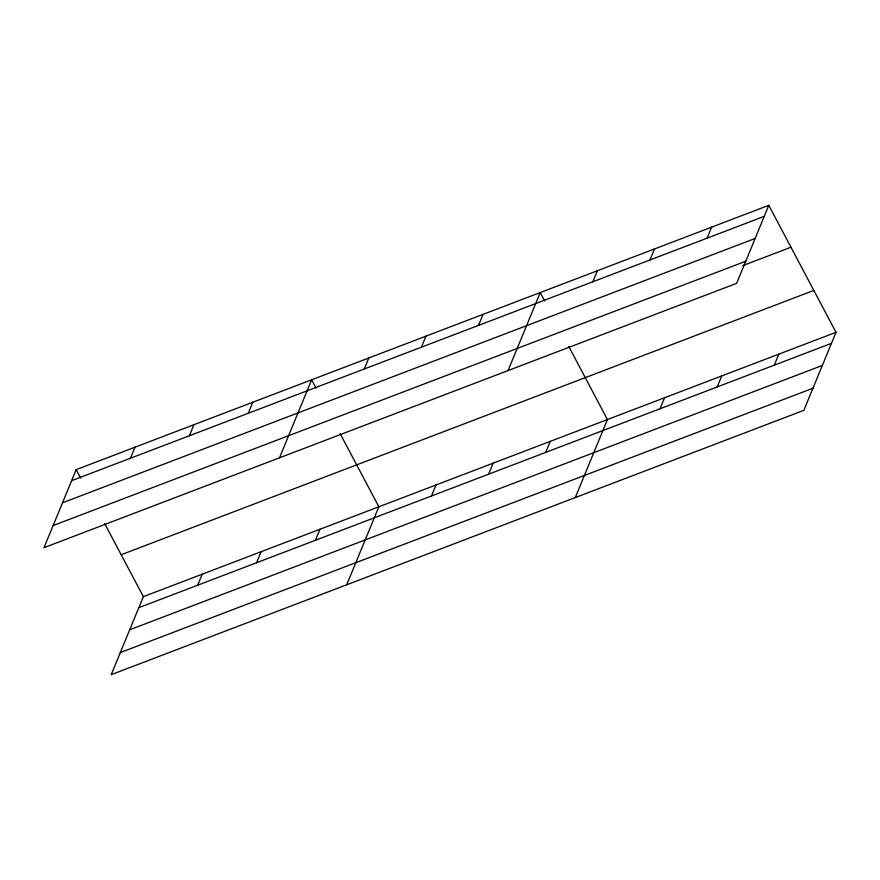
<?xml version="1.0" encoding="UTF-8"?>
<svg xmlns="http://www.w3.org/2000/svg" width="880" height="880" viewBox="0 0 880 880"><rect width="100%" height="100%" fill="white"/><g stroke="black" fill="none" stroke-linecap="round" stroke-linejoin="round"><path stroke-width="1.32" d="M768.801 205.326L76.153 469.656L44 547.679L736.648 283.338L768.801 205.326L836 332.321L803.847 410.344L111.199 674.674L143.352 596.662L836 332.321M130.493 458.216L135.036 447.194M189.365 435.754L193.908 424.721M248.237 413.281L252.78 402.259M197.681 585.211L202.235 574.189M279.499 457.809L311.652 379.786L316.096 388.168M256.564 562.749L261.107 551.716M364.254 369.006L368.797 357.973M315.436 540.276L319.979 529.254M421.399 347.193L425.942 336.171M346.698 584.804L378.851 506.781L340.175 433.686M478.544 325.391L483.087 314.358M431.453 496.001L435.996 484.979M508.068 370.579L540.232 292.556L544.665 300.938M488.598 474.188L493.141 463.166M592.834 281.776L597.377 270.743M545.743 452.386L550.286 441.353M649.968 259.963L654.522 248.941M575.267 497.574L607.431 419.551L568.755 346.456M707.113 238.15L711.656 227.128M660.022 408.771L664.565 397.738M717.167 386.958L721.71 375.936M774.312 365.156L778.855 354.123M71.61 480.689L764.258 216.348M62.502 502.799L755.15 238.458M53.108 525.569L745.756 261.239M742.72 265.65L790.977 247.225M121.176 554.752L813.824 290.411M138.809 607.684L831.457 343.343M129.701 629.794L822.338 365.453M120.307 652.575L812.955 388.234M76.153 469.656L80.597 478.038M104.676 523.567L143.352 596.662"/></g></svg>
